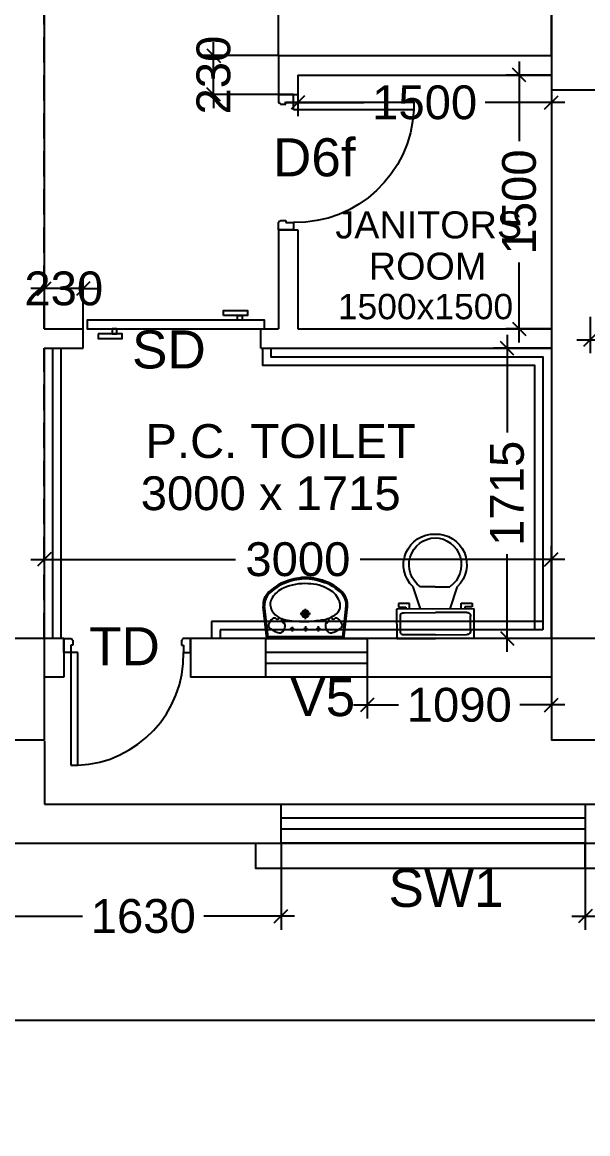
# Model space of a CAD drawing. Extents: x 6345096 to 6738923, y -6490958 to -6305885.
# Drawn here: x 6641668 to 6645015, y -6416114 to -6409542 of the extents above; entities that cross this region are included whole.
import ezdxf
from ezdxf.enums import TextEntityAlignment as Align

# ---------------------------------------------------------------- set-up
doc = ezdxf.new("R2010")
doc.units = 0
doc.header["$LTSCALE"] = 600
doc.header["$MEASUREMENT"] = 0
doc.header["$PDMODE"] = 35
doc.linetypes.add('HIDDEN', pattern=[0.375, 0.25, -0.125])
doc.layers.get('0').update_dxf_attribs({"linetype": 'CONTINUOUS'})
doc.layers.get('Defpoints').update_dxf_attribs({"linetype": 'CONTINUOUS'})
for name, color, linetype in [('8', 8, 'CONTINUOUS'), ('chajja', 7, 'CONTINUOUS'), ('DIM-TEXT', 8, 'CONTINUOUS'), ('DOOR', 32, 'CONTINUOUS'), ('Ele Proje.', 7, 'CONTINUOUS'), ('Fixed Glass', 171, 'CONTINUOUS'), ('HS', 251, 'CONTINUOUS'), ('joinery', 7, 'CONTINUOUS'), ('LA-column', 3, 'CONTINUOUS'), ('Railing', 21, 'CONTINUOUS'), ('Room Dim', 1, 'CONTINUOUS'), ('TEXT', 6, 'CONTINUOUS'), ('Toi-Euip', 8, 'CONTINUOUS'), ('toi-fix', 46, 'CONTINUOUS'), ('Walls', 7, 'CONTINUOUS'), ('WIN', 151, 'CONTINUOUS'), ('Working Dim', 5, 'CONTINUOUS')]:
    doc.layers.add(name, color=color, linetype=linetype)
doc.styles.add('ari', font='arial.ttf')
doc.styles.add('ARIAL', font='arial.ttf')
doc.styles.add('RT', font='romant.shx')
doc.dimstyles.new('int. dim', dxfattribs={"dimtxt": 200, "dimasz": 80, "dimexe": 80, "dimexo": 0, "dimgap": 70, "dimtad": 0, "dimdec": 0, "dimzin": 12, "dimdsep": 46, "dimtxsty": 'ari', "dimblk": 'OBLIQUE', "dimcen": 2, "dimdle": 80, "dimclrd": 256, "dimclre": 256, "dimclrt": 6, "dimadec": 0, "dimazin": 0, "dimtfac": 1, "dimtdec": 0, "dimtix": 1, "dimtmove": 2, "dimatfit": 3, "dimfxl": 1, "dimtolj": 1, "dimtzin": 0, "dimlwd": -1, "dimlwe": -1, "dimarcsym": 0})
doc.dimstyles.new('TEXT', dxfattribs={"dimscale": 0, "dimtxt": 600, "dimasz": 300, "dimexe": 300, "dimexo": 30, "dimgap": 50, "dimtad": 0, "dimdec": 0, "dimzin": 0, "dimdsep": 46, "dimtxsty": 'RT', "dimblk": 'OBLIQUE', "dimcen": 0.09, "dimdle": 300, "dimclrd": 256, "dimclre": 256, "dimclrt": 170, "dimadec": 0, "dimazin": 0, "dimtfac": 1, "dimtdec": 0, "dimtofl": 0, "dimtmove": 2, "dimatfit": 3, "dimfxl": 1, "dimfrac": 2, "dimtolj": 1, "dimtzin": 0, "dimlwd": -1, "dimlwe": -1, "dimarcsym": 0})

# ---------------------------------------------------------------- blocks, each defined once
blk = doc.blocks.new('1000')
at = {"layer": 'DOOR'}
for p, q in [((0, -100), (0, 0)), ((0, 0), (49.7, 0)), ((49.7, 0), (49.7, -2.2)), ((63.2, -49.5), (49.7, -49.5)), ((49.7, -49.5), (49.7, -100)), ((63.2, -13.5), (61, -13.5)), ((63.2, -13.5), (63.2, -49.5)), ((836.8, -13.5), (836.8, -49.5)), ((836.8, -13.5), (839, -13.5)), ((836.8, -49.5), (850.3, -49.5)), ((850.3, 0), (850.3, -2.2)), ((900, 0), (850.3, 0)), ((850.3, -49.5), (850.3, -100)), ((900, -100), (900, 0)), ((49.7, -100), (0, -100)), ((49.7, -100), (49.7, -900.6)), ((100.2, -100), (49.7, -100)), ((100.2, -900.6), (100.2, -100)), ((850.3, -100), (900, -100)), ((49.7, -900.6), (100.2, -900.6))]:
    blk.add_line(p, q, dxfattribs=at)
for centre, major_axis, start_param, end_param in [((49.7, -13.5), (-7.95, 7.95), 3.926991, 5.497787), ((850.3, -13.5), (7.95, 7.95), 0.785398, 2.356194)]:
    blk.add_ellipse(centre, major_axis=major_axis, ratio=1, start_param=start_param, end_param=end_param, dxfattribs=at)
at = {"layer": 'DOOR', "color": 145}
blk.add_ellipse((64.3, -115.3), major_axis=(-519.7, 589.8), ratio=1, start_param=2.464943, end_param=4.009476, dxfattribs=at)
blk = doc.blocks.new('A$C70ED7303')
at = {"layer": 'toi-fix', "color": 8}
for p, q in [((0, 0), (229, 0)), ((229, 0), (229, -174.4)), ((-229, 0), (0, 0)), ((-229, -174.4), (-229, 0)), ((-207.2, -43.6), (-207.2, -130.8)), ((0, -21.8), (-185.4, -21.8)), ((0, -21.8), (185.4, -21.8)), ((207.2, -43.6), (207.2, -130.8)), ((229, -174.4), (-229, -174.4)), ((-218.1, -207.2), (-218.1, -185.4)), ((-218.1, -185.4), (-174.4, -185.4)), ((-185.4, -152.6), (0, -152.6)), ((-174.4, -185.4), (-174.4, -174.4)), ((-152.6, -174.4), (-152.6, -207.2)), ((-87.2, -174.4), (-130.8, -305.3)), ((185.4, -152.6), (0, -152.6)), ((87.2, -174.4), (130.8, -305.3)), ((152.6, -174.4), (152.6, -207.2)), ((174.4, -185.4), (174.4, -174.4)), ((218.1, -185.4), (174.4, -185.4)), ((218.1, -207.2), (218.1, -185.4)), ((-152.6, -207.2), (-218.1, -207.2)), ((152.6, -207.2), (218.1, -207.2)), ((0, -305.3), (-87.2, -305.3)), ((0, -305.3), (87.2, -305.3))]:
    blk.add_line(p, q, dxfattribs=at)
for centre, major_axis, start_param, end_param in [((-188.1, -40.9), (13.6, -13.6), 2.214297, 4.068888), ((188.1, -40.9), (13.6, -13.6), 0.643501, 2.498091), ((-188.1, -133.6), (-13.6, -13.6), 5.35589, 7.21048), ((188.1, -133.6), (-13.6, -13.6), 0.643501, 2.498091), ((-6.6, -436.2), (-127.6, -127.6), 4.686239, 7.105146), ((4.7, -435.5), (-112.7, -112.7), 4.541602, 7.039318), ((6.6, -436.2), (55.8, -171.6), -0.351019, 2.067888), ((-4.7, -435.5), (-112.7, -112.7), 0.814663, 3.31238)]:
    blk.add_ellipse(centre, major_axis=major_axis, ratio=1, start_param=start_param, end_param=end_param, dxfattribs=at)
blk = doc.blocks.new('A$C1E9F72C1')
at = {"layer": 'Toi-Euip', "color": 8}
for p, q in [((-228.2, 0), (-249, -186.3)), ((-228.2, 0), (228.2, 0)), ((228.2, 0), (249, -186.3)), ((-220.9, -6.6), (-241.8, -193.1)), ((-212.9, -9.7), (208.6, -9.7)), ((-63.8, -54.9), (-90.3, -54.9)), ((-76, -72.5), (-76, -39.7)), ((11.6, -54.9), (-14.9, -54.9)), ((-0.6, -72.5), (-0.6, -39.7)), ((91.5, -54.9), (65.1, -54.9)), ((79.3, -67.3), (79.3, -39.7)), ((220.8, -6.2), (241.8, -193.1)), ((0.9, -174.9), (0.9, -113)), ((-29.6, -144.6), (31.2, -144.6))]:
    blk.add_line(p, q, dxfattribs=at)
for centre, radius in [((-76, -54.9), 6.49), ((-0.6, -54.9), 6.49), ((79.3, -54.9), 6.49), ((0.9, -144.6), 21.7), ((0.9, -144.6), 15.6), ((0.9, -144.6), 11)]:
    blk.add_circle(centre, radius, dxfattribs=at)
for centre, radius, start, end in [((-208.1, 14.7), 24.9, 216.2215, 258.85487), ((207.9, 16.2), 26, 271.42036, 321.25129), ((-196.3, -76.7), 20.9, 116.80905, 207.50919), ((-125, -156.3), 127.2, 109.58641, 129.40175), ((-151.5, -66.7), 34.3, 68.64386, 118.08079), ((-167.5, -75.4), 49.6, 12.80704, 54.9415), ((-150, -73.3), 32.2, 330.07912, 16.03456), ((152.1, -73.3), 32.2, 163.96544, 209.92088), ((169.6, -75.4), 49.6, 125.0585, 167.19296), ((153.6, -66.7), 34.3, 61.91921, 111.35614), ((127.1, -156.3), 127.2, 50.59825, 70.41359), ((198.5, -76.7), 20.9, 332.49081, 63.19095), ((-160.4, -68.2), 57.4, 198.35041, 235.03309), ((-129.4, -204.5), 80.8, 113.61868, 156.30705), ((-181.8, -101.4), 18, 230.4642, 309.53581), ((-164.3, -121.5), 8.67, 53.89261, 133.95969), ((-76.5, -275.6), 168.3, 94.02807, 120.40977), ((-162.9, -122.5), 8.8, 329.67126, 65.48955), ((-131.5, -107.7), 8.62, 142.69611, 276.84736), ((-114.5, -115.3), 27, 106.38602, 151.72849), ((34.9, -905.9), 807.6, 92.47999, 98.77724), ((-3.2, -837.5), 738.4, 84.45177, 89.75687), ((46.1, -400.7), 299, 76.17326, 85.7679), ((102.1, -220), 110.7, 24.97787, 81.97978), ((116.6, -115.3), 27, 28.27151, 73.61398), ((134.9, -107.4), 7.45, 281.31974, 41.70163), ((164.3, -121.7), 7.8, 112.06932, 194.84772), ((166.5, -121.5), 8.67, 46.04031, 126.10739), ((183.9, -101.4), 18, 230.46419, 309.5358), ((162.5, -68.2), 57.4, 304.96691, 341.64959), ((-165.7, -196.5), 84, 173.00409, 196.76082), ((-163.3, -200.1), 78.8, 174.85979, 213.20886), ((-110.1, -193), 95.5, 167.34537, 194.41456), ((136.7, -201.5), 71.5, 327.59194, 23.22206), ((146.7, -197.7), 95.2, 311.91048, 2.7762), ((149.6, -199.6), 100.3, 311.38312, 7.60576), ((-141.4, -199.1), 106.9, 191.44792, 227.66), ((-120.4, -183.5), 124.2, 208.78543, 238.15851), ((-82.7, -174.7), 127.1, 199.30539, 242.2025), ((77.5, -165.5), 140.9, 291.68677, 328.13967), ((-15.6, -66.9), 289.4, 226.88006, 256.31993), ((-54.2, -135.8), 202, 229.31459, 253.01061), ((-13.2, -73.3), 249.6, 238.9436, 269.48126), ((0.4, -45.6), 305.3, 248.15029, 293.80492), ((4.7, -23.5), 300.1, 266.15461, 294.58929), ((11.5, -60.2), 296.4, 278.97703, 313.61545), ((18.1, -68), 277.7, 292.33265, 313.78267), ((-3.9, -83.4), 276.6, 253.14844, 282.86095)]:
    blk.add_arc(centre, radius, start, end, dxfattribs=at)
blk = doc.blocks.new('_Oblique')
at = {"color": 0, "linetype": 'ByBlock', "lineweight": -2}
blk.add_line((-0.5, -0.5), (0.5, 0.5), dxfattribs=at)
blk = doc.blocks.new('*D1046')
at = {"layer": 'Defpoints', "color": 0, "transparency": 16777216}
for p in [(6645029.4, -6411283.8, 3.4), (6649759.5, -6411285.8, 4.1), (6649759.5, -6411419.3)]:
    blk.add_point(p, dxfattribs=at)
at = {"layer": 'Working Dim', "transparency": 16777216}
for p, q in [((6645029.4, -6411283.8), (6645029.4, -6411499.3)), ((6649759.5, -6411285.8), (6649759.5, -6411499.3)), ((6644949.4, -6411419.3), (6647022.1, -6411419.3)), ((6649839.5, -6411419.3), (6647766.7, -6411419.3))]:
    blk.add_line(p, q, dxfattribs=at)
at = {"layer": 'Working Dim', "transparency": 16777216, "xscale": 80, "yscale": 80, "zscale": 80, "rotation": 180}
blk.add_blockref('_Oblique', (6645029.4, -6411419.3), dxfattribs=at)
at = {"layer": 'Working Dim', "transparency": 16777216, "xscale": 80, "yscale": 80, "zscale": 80}
blk.add_blockref('_Oblique', (6649759.5, -6411419.3), dxfattribs=at)
at = {"layer": 'Working Dim', "color": 6, "transparency": 16777216, "insert": (6647394.4, -6411419.3), "char_height": 200, "attachment_point": 5, "style": 'ari'}
blk.add_mtext('\\A1;4730', dxfattribs=at)
blk = doc.blocks.new('*D1053')
at = {"layer": 'Defpoints', "color": 0, "transparency": 16777216}
for p in [(6643299.4, -6409854.6, 3.4), (6644799.4, -6409854.6, 3.4), (6643299.4, -6410017)]:
    blk.add_point(p, dxfattribs=at)
at = {"layer": 'Working Dim', "transparency": 16777216}
for p, q in [((6643299.4, -6409854.6), (6643299.4, -6410097)), ((6644799.4, -6409854.6), (6644799.4, -6410097)), ((6643219.4, -6410017), (6643690.5, -6410017)), ((6644879.4, -6410017), (6644408.2, -6410017))]:
    blk.add_line(p, q, dxfattribs=at)
at = {"layer": 'Working Dim', "transparency": 16777216, "xscale": 80, "yscale": 80, "zscale": 80, "rotation": 180}
blk.add_blockref('_Oblique', (6643299.4, -6410017), dxfattribs=at)
at = {"layer": 'Working Dim', "transparency": 16777216, "xscale": 80, "yscale": 80, "zscale": 80}
blk.add_blockref('_Oblique', (6644799.4, -6410017), dxfattribs=at)
at = {"layer": 'Working Dim', "color": 6, "transparency": 16777216, "insert": (6644049.4, -6410017), "char_height": 200, "attachment_point": 5, "style": 'ari'}
blk.add_mtext('\\A1;1500', dxfattribs=at)
blk = doc.blocks.new('*D1054')
at = {"layer": 'Defpoints', "color": 0, "transparency": 16777216}
for p in [(6644799.4, -6409854.6), (6644608.9, -6411354.7), (6644799.4, -6411354.7, 3.4)]:
    blk.add_point(p, dxfattribs=at)
at = {"layer": 'Working Dim', "transparency": 16777216}
for p, q in [((6644608.9, -6409774.6), (6644608.9, -6410245.7)), ((6644799.4, -6409854.6), (6644528.9, -6409854.6)), ((6644608.9, -6411434.7), (6644608.9, -6410963.5)), ((6644799.4, -6411354.7), (6644528.9, -6411354.7))]:
    blk.add_line(p, q, dxfattribs=at)
at = {"layer": 'Working Dim', "transparency": 16777216, "xscale": 80, "yscale": 80, "zscale": 80}
for p, rotation in [((6644608.9, -6409854.6), 90), ((6644608.9, -6411354.7), 270)]:
    blk.add_blockref('_Oblique', p, dxfattribs=dict(at, rotation=rotation))
at = {"layer": 'Working Dim', "color": 6, "transparency": 16777216, "insert": (6644608.9, -6410604.6), "char_height": 200, "attachment_point": 5, "rotation": 90, "style": 'ari'}
blk.add_mtext('\\A1;1500', dxfattribs=at)
blk = doc.blocks.new('*D1055')
at = {"layer": 'Defpoints', "color": 0, "transparency": 16777216}
for p in [(6644799.4, -6411469.7, 3.4), (6644537.3, -6413184.7), (6644799.4, -6413184.7, 3.4)]:
    blk.add_point(p, dxfattribs=at)
at = {"layer": 'Working Dim', "transparency": 16777216}
for p, q in [((6644537.3, -6411389.7), (6644537.3, -6411967.2)), ((6644799.4, -6411469.7), (6644457.3, -6411469.7)), ((6644537.3, -6413264.7), (6644537.3, -6412687.2)), ((6644799.4, -6413184.7), (6644457.3, -6413184.7))]:
    blk.add_line(p, q, dxfattribs=at)
at = {"layer": 'Working Dim', "transparency": 16777216, "xscale": 80, "yscale": 80, "zscale": 80}
for p, rotation in [((6644537.3, -6411469.7), 90), ((6644537.3, -6413184.7), 270)]:
    blk.add_blockref('_Oblique', p, dxfattribs=dict(at, rotation=rotation))
at = {"layer": 'Working Dim', "color": 6, "transparency": 16777216, "insert": (6644537.3, -6412327.2), "char_height": 200, "attachment_point": 5, "rotation": 90, "style": 'ari'}
blk.add_mtext('\\A1;1715', dxfattribs=at)
blk = doc.blocks.new('*D1056')
at = {"layer": 'Defpoints', "color": 0, "transparency": 16777216}
for p in [(6644799.4, -6412718), (6641799.4, -6413184.7, 11.3), (6644799.4, -6413184.7, 3.4)]:
    blk.add_point(p, dxfattribs=at)
at = {"layer": 'Working Dim', "transparency": 16777216}
for p, q in [((6641799.4, -6413184.7), (6641799.4, -6412638)), ((6644799.4, -6413184.7), (6644799.4, -6412638)), ((6641719.4, -6412718), (6642931.1, -6412718)), ((6644879.4, -6412718), (6643667.6, -6412718))]:
    blk.add_line(p, q, dxfattribs=at)
at = {"layer": 'Working Dim', "transparency": 16777216, "xscale": 80, "yscale": 80, "zscale": 80, "rotation": 180}
blk.add_blockref('_Oblique', (6641799.4, -6412718), dxfattribs=at)
at = {"layer": 'Working Dim', "transparency": 16777216, "xscale": 80, "yscale": 80, "zscale": 80}
blk.add_blockref('_Oblique', (6644799.4, -6412718), dxfattribs=at)
at = {"layer": 'Working Dim', "color": 6, "transparency": 16777216, "insert": (6643299.4, -6412718), "char_height": 200, "attachment_point": 5, "style": 'ari'}
blk.add_mtext('\\A1;3000', dxfattribs=at)
blk = doc.blocks.new('*D1057')
at = {"layer": 'Defpoints', "color": 0, "transparency": 16777216}
for p in [(6643708.9, -6413414.7, 4.1), (6644799.4, -6413414.7, 3.4), (6644799.4, -6413578.6)]:
    blk.add_point(p, dxfattribs=at)
at = {"layer": 'Working Dim', "transparency": 16777216}
for p, q in [((6643708.9, -6413414.7), (6643708.9, -6413658.6)), ((6644799.4, -6413414.7), (6644799.4, -6413658.6)), ((6643628.9, -6413578.6), (6643895.2, -6413578.6)), ((6644879.4, -6413578.6), (6644613, -6413578.6))]:
    blk.add_line(p, q, dxfattribs=at)
at = {"layer": 'Working Dim', "transparency": 16777216, "xscale": 80, "yscale": 80, "zscale": 80, "rotation": 180}
blk.add_blockref('_Oblique', (6643708.9, -6413578.6), dxfattribs=at)
at = {"layer": 'Working Dim', "transparency": 16777216, "xscale": 80, "yscale": 80, "zscale": 80}
blk.add_blockref('_Oblique', (6644799.4, -6413578.6), dxfattribs=at)
at = {"layer": 'Working Dim', "color": 6, "transparency": 16777216, "insert": (6644254.1, -6413578.6), "char_height": 200, "attachment_point": 5, "style": 'ari'}
blk.add_mtext('\\A1;1090', dxfattribs=at)
blk = doc.blocks.new('*D1060')
at = {"layer": 'Defpoints', "color": 0, "transparency": 16777216}
for p in [(6642800.8, -6409739.6), (6643184.4, -6409739.6), (6643184.4, -6409969.7)]:
    blk.add_point(p, dxfattribs=at)
at = {"layer": 'Working Dim', "transparency": 16777216}
for p, q in [((6642800.8, -6409739.6), (6642800.8, -6409659.6)), ((6643184.4, -6409739.6), (6642720.8, -6409739.6)), ((6642800.8, -6409969.7), (6642800.8, -6409739.6)), ((6643184.4, -6409969.7), (6642720.8, -6409969.7)), ((6642800.8, -6409969.7), (6642800.8, -6410049.7))]:
    blk.add_line(p, q, dxfattribs=at)
at = {"layer": 'Working Dim', "transparency": 16777216, "xscale": 80, "yscale": 80, "zscale": 80}
for p, rotation in [((6642800.8, -6409739.6), 270), ((6642800.8, -6409969.7), 90)]:
    blk.add_blockref('_Oblique', p, dxfattribs=dict(at, rotation=rotation))
at = {"layer": 'Working Dim', "color": 6, "transparency": 16777216, "insert": (6642800.8, -6409854.7), "char_height": 200, "attachment_point": 5, "rotation": 90, "style": 'ari'}
blk.add_mtext('\\A1;230', dxfattribs=at)
blk = doc.blocks.new('*D1148')
at = {"layer": 'Defpoints', "color": 0, "transparency": 16777216}
for p in [(6641569.8, -6414394.7, 3.4), (6643199.8, -6414394.7, 3.4), (6643199.8, -6414827.5)]:
    blk.add_point(p, dxfattribs=at)
at = {"layer": 'Working Dim', "transparency": 16777216}
for p, q in [((6641569.8, -6414394.7), (6641569.8, -6414907.5)), ((6643199.8, -6414394.7), (6643199.8, -6414907.5)), ((6641489.8, -6414827.5), (6642025.9, -6414827.5)), ((6643279.8, -6414827.5), (6642743.7, -6414827.5))]:
    blk.add_line(p, q, dxfattribs=at)
at = {"layer": 'Working Dim', "transparency": 16777216, "xscale": 80, "yscale": 80, "zscale": 80, "rotation": 180}
blk.add_blockref('_Oblique', (6641569.8, -6414827.5), dxfattribs=at)
at = {"layer": 'Working Dim', "transparency": 16777216, "xscale": 80, "yscale": 80, "zscale": 80}
blk.add_blockref('_Oblique', (6643199.8, -6414827.5), dxfattribs=at)
at = {"layer": 'Working Dim', "color": 6, "transparency": 16777216, "insert": (6642384.8, -6414827.5), "char_height": 200, "attachment_point": 5, "style": 'ari'}
blk.add_mtext('\\A1;1630', dxfattribs=at)
blk = doc.blocks.new('*D1149')
at = {"layer": 'Defpoints', "color": 0, "transparency": 16777216}
for p in [(6644999.8, -6414394.7, 3.4), (6648189.5, -6414394.7, 3.4), (6648189.5, -6414827.5)]:
    blk.add_point(p, dxfattribs=at)
at = {"layer": 'Working Dim', "transparency": 16777216}
for p, q in [((6644999.8, -6414394.7), (6644999.8, -6414907.5)), ((6648189.5, -6414394.7), (6648189.5, -6414907.5)), ((6644919.8, -6414827.5), (6646226.4, -6414827.5)), ((6648269.5, -6414827.5), (6646962.9, -6414827.5))]:
    blk.add_line(p, q, dxfattribs=at)
at = {"layer": 'Working Dim', "transparency": 16777216, "xscale": 80, "yscale": 80, "zscale": 80, "rotation": 180}
blk.add_blockref('_Oblique', (6644999.8, -6414827.5), dxfattribs=at)
at = {"layer": 'Working Dim', "transparency": 16777216, "xscale": 80, "yscale": 80, "zscale": 80}
blk.add_blockref('_Oblique', (6648189.5, -6414827.5), dxfattribs=at)
at = {"layer": 'Working Dim', "color": 6, "transparency": 16777216, "insert": (6646594.6, -6414827.5), "char_height": 200, "attachment_point": 5, "style": 'ari'}
blk.add_mtext('\\A1;3190', dxfattribs=at)
blk = doc.blocks.new('A$C0F8B19A0')
at = {"layer": 'DOOR'}
for p, q in [((0, -83.3), (0, 0)), ((0, 0), (41.4, 0)), ((41.4, 0), (41.4, -1.9)), ((708.6, 0), (708.6, -1.9)), ((750, 0), (708.6, 0)), ((750, -83.3), (750, 0)), ((52.7, -41.2), (41.4, -41.2)), ((41.4, -41.2), (41.4, -83.3)), ((52.7, -11.2), (50.8, -11.2)), ((52.7, -11.2), (52.7, -41.2)), ((697.3, -11.2), (697.3, -41.2)), ((697.3, -11.2), (699.2, -11.2)), ((697.3, -41.2), (708.6, -41.2)), ((708.6, -41.2), (708.6, -83.3)), ((41.4, -83.3), (0, -83.3)), ((41.4, -83.3), (41.4, -750.5)), ((83.5, -83.3), (41.4, -83.3)), ((83.5, -750.5), (83.5, -83.3)), ((708.6, -83.3), (750, -83.3)), ((41.4, -750.5), (83.5, -750.5))]:
    blk.add_line(p, q, dxfattribs=at)
for centre, major_axis, start_param, end_param in [((41.4, -11.2), (-6.63, 6.63), 3.926991, 5.497787), ((708.6, -11.2), (6.63, 6.63), 0.785398, 2.356195)]:
    blk.add_ellipse(centre, major_axis=major_axis, ratio=1, start_param=start_param, end_param=end_param, dxfattribs=at)
at = {"layer": 'DOOR', "color": 145}
blk.add_ellipse((53.6, -96.1), major_axis=(-413.5, 508.1), ratio=1, start_param=2.504265, end_param=4.048798, dxfattribs=at)
blk = doc.blocks.new('*D1284')
at = {"layer": 'Defpoints', "color": 0, "linetype": 'Continuous', "transparency": 16777216}
for p in [(6610879.4, -6414393.6, 22), (6651939.6, -6414394.7, -1), (6610879.4, -6415444.2)]:
    blk.add_point(p, dxfattribs=at)
at = {"layer": 'DIM-TEXT', "transparency": 16777216}
for p, q in [((6610879.4, -6414393.6), (6610879.4, -6415744.2)), ((6651939.6, -6414394.7), (6651939.6, -6415744.2)), ((6610579.4, -6415444.2), (6622377.9, -6415444.2)), ((6652239.6, -6415444.2), (6640441, -6415444.2))]:
    blk.add_line(p, q, dxfattribs=at)
at = {"layer": 'DIM-TEXT', "linetype": 'Continuous', "transparency": 16777216, "xscale": 300, "yscale": 300, "zscale": 300, "rotation": 180}
blk.add_blockref('_Oblique', (6610879.4, -6415444.2), dxfattribs=at)
at = {"layer": 'DIM-TEXT', "linetype": 'Continuous', "transparency": 16777216, "xscale": 300, "yscale": 300, "zscale": 300}
blk.add_blockref('_Oblique', (6651939.6, -6415444.2), dxfattribs=at)
at = {"layer": 'DIM-TEXT', "color": 170, "linetype": 'Continuous', "transparency": 16777216, "insert": (6631409.5, -6415444.2), "char_height": 750, "attachment_point": 5, "style": 'ari'}
blk.add_mtext('\\A1;{\\H1.067x;I.P. REGISTRATION & PHARMACY}', dxfattribs=at)
blk = doc.blocks.new('A$C225605CF')
at = {"layer": 'DOOR'}
for points in [[(-869.4, 136.8), (-869.4, 165.6), (-727.6, 165.6), (-727.6, 136.8)], [(-785.7, 108), (-785.7, 136.8), (-757.5, 136.8), (-757.5, 108)], [(115.1, 108), (115.1, 57.6), (-934.5, 57.6), (-934.5, 108)], [(-127.7, 28.8), (-127.7, 0), (14.1, 0), (14.1, 28.8)], [(-44, 57.6), (-44, 28.8), (-15.8, 28.8), (-15.8, 57.6)]]:
    blk.add_lwpolyline(points, close=True, dxfattribs=at)
blk = doc.blocks.new('*D1720')
at = {"layer": 'Defpoints', "color": 0, "transparency": 16777216}
for p in [(6641799.4, -6411117), (6641799.4, -6411354.7), (6642029.4, -6411354.7)]:
    blk.add_point(p, dxfattribs=at)
at = {"layer": 'Working Dim', "transparency": 16777216}
for p, q in [((6641799.4, -6411354.7), (6641799.4, -6411037)), ((6642029.4, -6411354.7), (6642029.4, -6411037)), ((6641799.4, -6411117), (6641719.4, -6411117)), ((6642029.4, -6411117), (6641799.4, -6411117)), ((6642029.4, -6411117), (6642109.4, -6411117))]:
    blk.add_line(p, q, dxfattribs=at)
at = {"layer": 'Working Dim', "transparency": 16777216, "xscale": 80, "yscale": 80, "zscale": 80}
blk.add_blockref('_Oblique', (6641799.4, -6411117), dxfattribs=at)
at = {"layer": 'Working Dim', "transparency": 16777216, "xscale": 80, "yscale": 80, "zscale": 80, "rotation": 180}
blk.add_blockref('_Oblique', (6642029.4, -6411117), dxfattribs=at)
at = {"layer": 'Working Dim', "color": 6, "transparency": 16777216, "insert": (6641914.4, -6411117), "char_height": 200, "attachment_point": 5, "style": 'ari'}
blk.add_mtext('\\A1;230', dxfattribs=at)
blk = doc.blocks.new('*D2102')
at = {"layer": 'Defpoints', "color": 0, "transparency": 16777216}
for p in [(6643184.4, -6409365.5), (6643184.4, -6409739.6), (6644799.4, -6409739.6, 3.4)]:
    blk.add_point(p, dxfattribs=at)
at = {"layer": 'Working Dim', "transparency": 16777216}
for p, q in [((6643184.4, -6409739.6), (6643184.4, -6409285.5)), ((6644799.4, -6409739.6), (6644799.4, -6409285.5)), ((6643104.4, -6409365.5), (6643631.9, -6409365.5)), ((6644879.4, -6409365.5), (6644351.8, -6409365.5))]:
    blk.add_line(p, q, dxfattribs=at)
at = {"layer": 'Working Dim', "transparency": 16777216, "xscale": 80, "yscale": 80, "zscale": 80, "rotation": 180}
blk.add_blockref('_Oblique', (6643184.4, -6409365.5), dxfattribs=at)
at = {"layer": 'Working Dim', "transparency": 16777216, "xscale": 80, "yscale": 80, "zscale": 80}
blk.add_blockref('_Oblique', (6644799.4, -6409365.5), dxfattribs=at)
at = {"layer": 'Working Dim', "color": 6, "transparency": 16777216, "insert": (6643991.9, -6409365.5), "char_height": 200, "attachment_point": 5, "style": 'ari'}
blk.add_mtext('\\A1;1615', dxfattribs=at)
blk = doc.blocks.new('*D2385')
at = {"layer": 'Defpoints', "color": 0, "linetype": 'Continuous', "transparency": 16777216}
for p in [(6610879.6, -6417570.1), (6651939.6, -6418893.7, -2.1), (6610879.6, -6419423.7, -0.3)]:
    blk.add_point(p, dxfattribs=at)
at = {"layer": 'DIM-TEXT', "transparency": 16777216}
for p, q in [((6610879.6, -6419423.7), (6610879.6, -6417270.1)), ((6651939.6, -6418893.7), (6651939.6, -6417270.1)), ((6610579.6, -6417570.1), (6625608.3, -6417570.1)), ((6652239.6, -6417570.1), (6637210.9, -6417570.1))]:
    blk.add_line(p, q, dxfattribs=at)
at = {"layer": 'DIM-TEXT', "linetype": 'Continuous', "transparency": 16777216, "xscale": 300, "yscale": 300, "zscale": 300, "rotation": 180}
blk.add_blockref('_Oblique', (6610879.6, -6417570.1), dxfattribs=at)
at = {"layer": 'DIM-TEXT', "linetype": 'Continuous', "transparency": 16777216, "xscale": 300, "yscale": 300, "zscale": 300}
blk.add_blockref('_Oblique', (6651939.6, -6417570.1), dxfattribs=at)
at = {"layer": 'DIM-TEXT', "color": 170, "linetype": 'Continuous', "transparency": 16777216, "insert": (6631409.6, -6417570.1), "char_height": 750, "attachment_point": 5, "style": 'ari'}
blk.add_mtext('\\A1;{\\H1.067x;OPD - ORTHOPEDICS}', dxfattribs=at)
blk = doc.blocks.new('A$C2CD672AE')
at = {"layer": 'Ele Proje.', "color": 8, "linetype": 'HIDDEN', "elevation": 3.4}
for points in [[(112880.4, 42029.2), (112880.4, 41879.2), (112730.4, 41879.2), (112730.4, 42029.2)], [(114830.4, 42029.2), (114830.4, 41879.2), (114680.4, 41879.2), (114680.4, 42029.2)]]:
    blk.add_lwpolyline(points, dxfattribs=at)
at = {"layer": 'Fixed Glass', "color": 8, "linetype": 'HIDDEN', "elevation": 3.4}
for points in [[(114680.4, 42029.2), (112880.4, 42029.2), (112880.4, 42259.2), (114680.4, 42259.2)], [(114680.4, 42110.5), (112880.4, 42110.5), (112880.4, 42177.8), (114680.4, 42177.8)]]:
    blk.add_lwpolyline(points, close=True, dxfattribs=at)
at = {"layer": 'Railing', "color": 8, "linetype": 'HIDDEN'}
for p, q in [((111530, 43239.2), (111530, 44954.2)), ((111580, 43239.2), (111580, 44954.2))]:
    blk.add_line(p, q, dxfattribs=at)
at = {"layer": 'Railing', "color": 8, "linetype": 'HIDDEN', "elevation": 2.4}
for points in [[(112770, 44954.3), (112770, 44854.3), (114380, 44854.3), (114380, 43289.2)], [(112820, 44954.3), (112820, 44904.3), (114430, 44904.3), (114430, 43289.2)], [(114430, 43339.2), (112469.6, 43339.2)], [(112469.6, 43339.2), (112469.6, 43239.2)], [(114430, 43289.2), (112519.6, 43289.2)], [(112519.6, 43289.2), (112519.6, 43239.2)]]:
    blk.add_lwpolyline(points, dxfattribs=at)
at = {"layer": 'Walls', "color": 8, "linetype": 'HIDDEN'}
for p, q in [((111480, 45069.2), (111480, 49954.1)), ((112865, 46684.3), (114480, 46684.3)), ((112865, 46684.3), (112865, 46454.2)), ((112980, 46569.3), (112980, 46454.2)), ((112980, 46569.3), (114480, 46569.3)), ((114480, 46481.6), (114480, 43239.2)), ((112865, 46454.2), (112980, 46454.2)), ((112865, 45653.8), (112865, 45069.2)), ((112865, 45653.8), (112980, 45653.8)), ((112980, 45653.8), (112980, 45069.2)), ((111480, 45069.2), (111710, 45069.2)), ((111710, 44954.2), (111710, 45069.3)), ((112760, 44954.2), (112760, 45069.3)), ((112760, 45069.2), (112865, 45069.2)), ((112980, 45069.2), (114480, 45069.2)), ((111480, 43239.2), (111480, 44954.2)), ((111480, 44954.2), (111710, 44954.2)), ((112760, 44954.2), (114480, 44954.2)), ((111595, 43239.2), (111480, 43239.2)), ((114480, 43239.2), (112345, 43239.2)), ((111595, 43009.2), (111480, 43009.2)), ((114480, 43009.2), (112345, 43009.2)), ((111480.4, 42634.1), (111480.4, 42259.2)), ((111480.4, 42259.2), (121390.2, 42259.2)), ((111250.4, 42029.2), (121620.2, 42029.2))]:
    blk.add_line(p, q, dxfattribs=at)
for points in [[(111595, 43239.2), (111595, 43009.2)], [(112345, 43239.2), (112345, 43009.2)]]:
    blk.add_lwpolyline(points, dxfattribs=at)

msp = doc.modelspace()

# ---------------------------------------------------------------- linework, layer by layer
at = {"layer": 'chajja', "color": 8}
msp.add_line((6644999.794, -6414544.748), (6643199.794, -6414544.748), dxfattribs=at)
at = {"layer": 'Ele Proje.', "elevation": 3.421}
for points in [[(6643199.794, -6414394.748), (6643199.794, -6414544.748), (6643049.794, -6414544.748), (6643049.794, -6414394.748)], [(6645149.794, -6414394.748), (6645149.794, -6414544.748), (6644999.794, -6414544.748), (6644999.794, -6414394.748)]]:
    msp.add_lwpolyline(points, dxfattribs=at)
at = {"layer": 'Fixed Glass', "elevation": 3.421}
for points in [[(6644999.794, -6414394.748), (6643199.794, -6414394.748), (6643199.794, -6414164.748), (6644999.794, -6414164.748)], [(6644999.794, -6414313.407), (6643199.794, -6414313.407), (6643199.794, -6414246.089), (6644999.794, -6414246.089)]]:
    msp.add_lwpolyline(points, close=True, dxfattribs=at)
at = {"layer": 'LA-column', "color": 2, "elevation": 3.421}
for points in [[(6645249.357, -6409942.275), (6645249.357, -6409342.275), (6644799.357, -6409342.275), (6644799.357, -6409942.275)], [(6641799.354, -6413784.819), (6641799.354, -6413184.819), (6641199.354, -6413184.819), (6641199.354, -6413784.819)], [(6645399.357, -6413784.819), (6645399.357, -6413184.819), (6644799.357, -6413184.819), (6644799.357, -6413784.819)]]:
    msp.add_lwpolyline(points, close=True, dxfattribs=at)
at = {"layer": 'Railing'}
for p, q in [((6641849.359, -6413184.714), (6641849.36, -6411469.67)), ((6641899.359, -6413184.714), (6641899.36, -6411469.67))]:
    msp.add_line(p, q, dxfattribs=at)
at = {"layer": 'Railing', "elevation": 2.389}
for points in [[(6643089.36, -6411469.63), (6643089.36, -6411569.63), (6644699.355, -6411569.63), (6644699.355, -6413134.674)], [(6643139.36, -6411469.63), (6643139.36, -6411519.63), (6644749.355, -6411519.63), (6644749.355, -6413134.674)], [(6644749.355, -6413084.674), (6642789, -6413084.674)], [(6642789, -6413084.674), (6642789, -6413184.714)], [(6644749.355, -6413134.674), (6642839, -6413134.674)], [(6642839, -6413134.674), (6642839, -6413184.714)]]:
    msp.add_lwpolyline(points, dxfattribs=at)
at = {"layer": 'Walls'}
for p, q in [((6641799.36, -6411354.67), (6641799.362, -6406469.779)), ((6643184.355, -6409739.639), (6644799.357, -6409739.61)), ((6643184.355, -6409739.639), (6643184.355, -6409969.67)), ((6643299.355, -6409854.636), (6644799.357, -6409854.586)), ((6643299.355, -6409854.636), (6643299.355, -6409969.67)), ((6644799.357, -6409942.277), (6644799.357, -6413184.732)), ((6643184.355, -6409969.67), (6643299.355, -6409969.67)), ((6643184.355, -6410770.105), (6643184.355, -6411354.67)), ((6643184.355, -6410770.105), (6643299.355, -6410770.105)), ((6643299.355, -6410770.105), (6643299.355, -6411354.67)), ((6641799.36, -6411354.67), (6642029.36, -6411354.67)), ((6642029.36, -6411469.67), (6642029.36, -6411354.572)), ((6643079.36, -6411469.67), (6643079.36, -6411354.572)), ((6643079.36, -6411354.67), (6643184.355, -6411354.67)), ((6643299.355, -6411354.67), (6644799.355, -6411354.67)), ((6641799.359, -6413184.714), (6641799.36, -6411469.67)), ((6641799.36, -6411469.67), (6642029.36, -6411469.67)), ((6643079.36, -6411469.67), (6644799.355, -6411469.67)), ((6641914.355, -6413184.714), (6641799.359, -6413184.714)), ((6644799.358, -6413184.714), (6642664.355, -6413184.714)), ((6641914.355, -6413414.714), (6641799.354, -6413414.714)), ((6644799.358, -6413414.714), (6642664.355, -6413414.714))]:
    msp.add_line(p, q, dxfattribs=at)
at = {"layer": 'Walls', "linetype": 'Continuous'}
for p, q in [((6641799.808, -6413789.784), (6641799.808, -6414164.748)), ((6641799.808, -6414164.748), (6651709.58, -6414164.748)), ((6641569.808, -6414394.748), (6651939.58, -6414394.748))]:
    msp.add_line(p, q, dxfattribs=at)
at = {"layer": 'Walls'}
for points in [[(6641914.355, -6413184.714), (6641914.355, -6413414.714)], [(6642664.355, -6413184.714), (6642664.355, -6413414.714)]]:
    msp.add_lwpolyline(points, dxfattribs=at)
at = {"layer": 'WIN', "linetype": 'Continuous', "elevation": 4.125}
for points in [[(6643708.887, -6413414.749), (6643108.887, -6413414.749), (6643108.887, -6413184.749), (6643708.887, -6413184.749)], [(6643708.887, -6413333.408), (6643108.887, -6413333.408), (6643108.887, -6413266.09), (6643708.887, -6413266.09)]]:
    msp.add_lwpolyline(points, close=True, dxfattribs=at)

# ---------------------------------------------------------------- block references
at = {"layer": 'DOOR', "linetype": 'Continuous', "xscale": -0.8888300405815476, "yscale": 0.8888300405815244, "zscale": 0.888830040668859, "rotation": 89.99998691238437}
msp.add_blockref('1000', (6643184.355, -6409970.158, 2.389), dxfattribs=at)
at = {"layer": 'DOOR', "xscale": -1, "rotation": 180}
msp.add_blockref('A$C225605CF', (6642986.513, -6411246.637), dxfattribs=at)
at = {"layer": 'HS'}
msp.add_blockref('A$C2CD672AE', (6530319.294, -6456423.902, 8.17), dxfattribs=at)
at = {"layer": 'Toi-Euip', "color": 31, "rotation": 180}
msp.add_blockref('A$C1E9F72C1', (6643343.982, -6413184.674, 2.389), dxfattribs=at)
at = {"layer": 'toi-fix', "linetype": 'Continuous', "xscale": -1, "rotation": 180.2396353242858}
msp.add_blockref('A$C70ED7303', (6644113.383, -6413184.875, 2.389), dxfattribs=at)
at = {"layer": 'Working Dim'}
msp.add_blockref('A$C0F8B19A0', (6641914.355, -6413184.714), dxfattribs=at)

# ---------------------------------------------------------------- texts
at = {"layer": '8', "color": 6, "style": 'ari'}
for s, p in [('D6f', (6643396.409, -6410453.148)), ('SD', (6642536.377, -6411589.094, 3.777))]:
    msp.add_text(s, height=225, dxfattribs=at).set_placement(p, align=Align.CENTER)
at = {"layer": 'joinery', "style": 'ari'}
for s, p in [('TD', (6642273.431, -6413343.74, 0.157)), ('V5', (6643446.324, -6413644.563, 4.125)), ('SW1', (6644176.103, -6414772.647, 4.117))]:
    msp.add_text(s, height=225, dxfattribs=at).set_placement(p, align=Align.CENTER)
at = {"layer": 'Room Dim', "style": 'ARIAL'}
for s, height, p in [('1500x1500', 150, (6644054.371, -6411298.014, 3.777)), ('3000 x 1715', 200, (6643138.514, -6412426.789))]:
    msp.add_text(s, height=height, dxfattribs=at).set_placement(p, align=Align.CENTER)
at = {"layer": 'TEXT', "color": 7, "style": 'ARIAL'}
for s, height, p in [('JANITORS', 160, (6644073.689, -6410820.291, 5.825)), ('ROOM', 160, (6644066.377, -6411064.182, 5.825)), ('P.C. TOILET', 200, (6643197.026, -6412118.319, 3.08))]:
    msp.add_text(s, height=height, dxfattribs=at).set_placement(p, align=Align.CENTER)

# ---------------------------------------------------------------- dimensions: what is measured, and where the dimension line sits
at = {"layer": 'DIM-TEXT', "linetype": 'Continuous'}
for base, p1, p2, text, picture, middle in [((6610879.353, -6415444.191, 1.031), (6651939.58, -6414394.748), (6610879.353, -6414393.572, 22.984), '{\\H1.067x;I.P. REGISTRATION & PHARMACY}', '*D1284', (6631409.467, -6415444.191, 1.031)), ((6610879.627, -6417570.097, 3.123), (6651939.587, -6418893.706, 1.031), (6610879.627, -6419423.7, 2.775), '{\\H1.067x;OPD - ORTHOPEDICS}', '*D2385', (6631409.607, -6417570.097, 3.123))]:
    dim = msp.add_linear_dim(base=base, p1=p1, p2=p2, angle=180, text=text, dimstyle='TEXT', override={"dimscale": 1, "dimtxt": 750, "dimexo": 0, "dimtxsty": 'ari'}, dxfattribs=at)
    dim.commit()
    dim.dimension.update_dxf_attribs({"geometry": picture, "text_midpoint": middle})
at = {"layer": 'Working Dim', "color": 6}
for base, p1, p2, picture, middle in [((6643184.355, -6409365.528), (6644799.357, -6409739.61, 3.421), (6643184.355, -6409739.61), '*D2102', (6643991.856, -6409365.528)), ((6643299.355, -6410017.013), (6644799.357, -6409854.586, 3.421), (6643299.355, -6409854.636, 3.421), '*D1053', (6644049.356, -6410017.013)), ((6641799.36, -6411117.009), (6642029.36, -6411354.67), (6641799.36, -6411354.67), '*D1720', (6641914.36, -6411117.009)), ((6649759.493, -6411419.32), (6645029.357, -6411283.831, 3.421), (6649759.493, -6411285.832, 4.125), '*D1046', (6647394.425, -6411419.32)), ((6644799.357, -6412718), (6641799.359, -6413184.714, 11.293), (6644799.357, -6413184.732, 3.421), '*D1056', (6643299.358, -6412718)), ((6644799.358, -6413578.61), (6643708.887, -6413414.749, 4.125), (6644799.358, -6413414.749, 3.421), '*D1057', (6644254.123, -6413578.61)), ((6643199.794, -6414827.514), (6641569.808, -6414394.748, 3.421), (6643199.794, -6414394.748, 3.421), '*D1148', (6642384.801, -6414827.514)), ((6648189.499, -6414827.514), (6644999.794, -6414394.748, 3.421), (6648189.499, -6414394.748, 3.421), '*D1149', (6646594.647, -6414827.514))]:
    dim = msp.add_linear_dim(base=base, p1=p1, p2=p2, dimstyle='int. dim', override={"dimtxt": 200, "dimarcsym": 1}, dxfattribs=at)
    dim.commit()
    dim.dimension.update_dxf_attribs({"geometry": picture, "text_midpoint": middle})
for base, p1, p2, picture, middle in [((6642800.827, -6409739.639), (6643184.355, -6409969.67), (6643184.355, -6409739.639), '*D1060', (6642800.827, -6409854.654)), ((6644608.902, -6411354.67), (6644799.357, -6409854.586), (6644799.355, -6411354.67, 3.421), '*D1054', (6644608.902, -6410604.628)), ((6644537.285, -6413184.714), (6644799.357, -6411469.67, 3.421), (6644799.357, -6413184.714, 3.421), '*D1055', (6644537.285, -6412327.192))]:
    dim = msp.add_linear_dim(base=base, p1=p1, p2=p2, angle=90, dimstyle='int. dim', override={"dimtxt": 200, "dimarcsym": 1}, dxfattribs=at)
    dim.commit()
    dim.dimension.update_dxf_attribs({"geometry": picture, "text_midpoint": middle})

doc.saveas('drawing.dxf')
